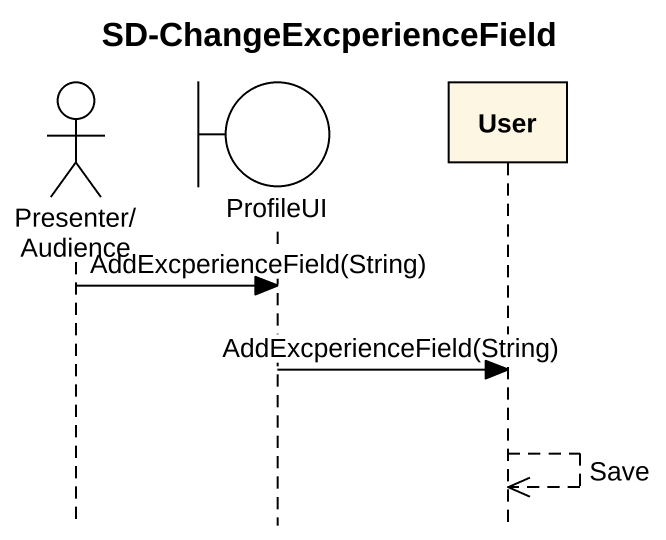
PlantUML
@startuml
title SD-ChangeExcperienceField
hide footbox
actor "Presenter/Audience" as Presenter_Audience
boundary ProfileUI
participant User

Presenter_Audience -> ProfileUI : AddExcperienceField(String)
ProfileUI -> User : AddExcperienceField(String)
User -->> User : Save
@enduml
